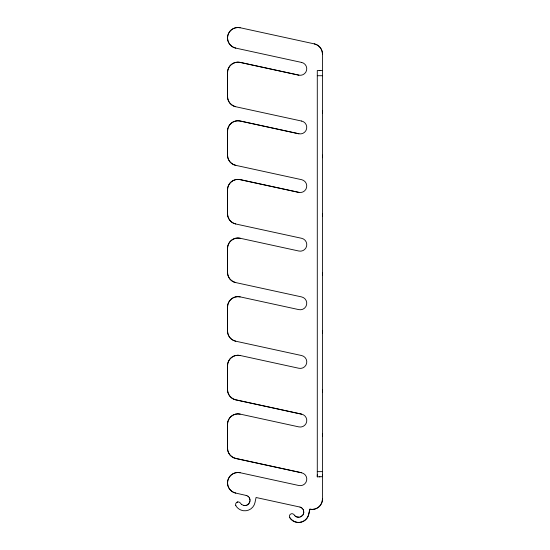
<?xml version="1.0" encoding="UTF-8"?>
<svg xmlns="http://www.w3.org/2000/svg" width="550" height="550" viewBox="0 0 550 550"><rect width="100%" height="100%" fill="white"/><g stroke="black" fill="none" stroke-linecap="round" stroke-linejoin="round"><path stroke-width="0.82" d="M322.493 476.671L317.288 476.85L317.288 70.517L322.493 70.517L322.493 475.324M322.493 70.689L322.465 54.024A10.416 10.416 0 0 0 314.263 43.849M317.288 476.85L317.288 474.815M249.989 500.184L249.899 501.511M303.758 511.871L303.669 513.198M303.772 512.552L303.552 510.586M249.714 502.136L249.872 501.483M303.641 513.178L303.236 514.429M249.686 502.116L249.129 503.305M303.462 513.803L302.906 514.993M249.432 502.714L247.727 504.666M302.878 514.972L300.341 516.952M248.242 504.261L248.703 503.8M302.019 515.948L302.479 515.487M289.582 517.296L289.795 517.612A10.416 10.416 0 0 0 308.804 514.078L309.863 509.217A10.416 10.416 0 0 0 322.493 499.043L322.493 474.815M247.163 504.996L247.754 504.687M301.531 516.381L299.069 517.241L296.505 516.849M247.191 505.024L245.293 505.553M237.098 502.164L237.744 501.964M245.967 505.471L246.593 505.285M245.321 505.581L243.987 505.519M299.069 517.241L297.124 517.069M317.288 75.721L322.493 75.721M317.288 471.639L322.493 471.639M322.493 54.051A10.416 10.416 0 0 0 314.291 43.876L240.137 27.734A10.416 10.416 0 0 0 227.741 35.702A10.416 10.416 0 0 0 235.709 48.091L301.661 62.446M298.897 75.171L240.164 62.398A10.416 10.416 0 0 0 227.535 72.579L227.535 96.559A10.416 10.416 0 0 0 235.737 106.734L301.661 121.069M301.634 121.041A6.511 6.511 0 0 1 306.611 128.782A6.511 6.511 0 0 1 298.87 133.767L240.137 120.993A10.416 10.416 0 0 0 227.508 131.175L227.508 155.155A10.416 10.416 0 0 0 235.709 165.33L301.661 179.692A6.511 6.511 0 0 1 306.611 187.406A6.511 6.511 0 0 1 298.87 192.383L240.164 179.644A10.416 10.416 0 0 0 227.535 189.819L227.535 213.799A10.416 10.416 0 0 0 235.737 223.981L301.661 238.308A6.511 6.511 0 0 1 306.639 246.056A6.511 6.511 0 0 1 298.897 251.034L240.137 238.239A10.416 10.416 0 0 0 227.508 248.414L227.508 272.394A10.416 10.416 0 0 0 235.709 282.576L301.661 296.931A6.511 6.511 0 0 1 306.611 304.652A6.511 6.511 0 0 1 298.87 309.629L240.137 296.863A10.416 10.416 0 0 0 227.508 307.038L227.508 331.018A10.416 10.416 0 0 0 235.709 341.192L301.661 355.554A6.511 6.511 0 0 1 306.639 363.296A6.511 6.511 0 0 1 298.897 368.273L240.137 355.479A10.416 10.416 0 0 0 227.508 365.661L227.508 389.641A10.416 10.416 0 0 0 235.709 399.816L301.634 414.15A6.511 6.511 0 0 1 306.639 421.919A6.511 6.511 0 0 1 298.897 426.896L240.137 414.102A10.416 10.416 0 0 0 227.508 424.277L227.508 448.264A10.416 10.416 0 0 0 235.709 458.439L301.661 472.794A6.511 6.511 0 0 1 306.639 480.542A6.511 6.511 0 0 1 298.897 485.519L240.137 472.725A10.416 10.416 0 0 0 227.741 480.686A10.416 10.416 0 0 0 235.709 493.075L246.861 495.605M298.897 133.787L240.164 121.021A10.416 10.416 0 0 0 227.535 131.196L227.535 155.183A10.416 10.416 0 0 0 235.737 165.358M298.87 192.383L240.137 179.616A10.416 10.416 0 0 0 227.508 189.791L227.508 213.778A10.416 10.416 0 0 0 235.709 223.953M301.661 414.178L235.737 399.843A10.416 10.416 0 0 1 227.535 389.668L227.535 365.681A10.416 10.416 0 0 1 240.164 355.506M301.634 472.773L235.709 458.439A10.416 10.416 0 0 1 227.535 448.284L227.535 424.304A10.416 10.416 0 0 1 240.164 414.129M300.018 507.079L256.066 497.502L255.035 502.384A10.416 10.416 0 0 1 243.464 510.723L242.151 510.448A10.416 10.416 0 0 1 235.998 505.945L235.812 505.608M244.014 505.539L241.608 504.494M299.991 507.052L301.757 507.959M246.214 495.364L247.988 496.265M300.63 507.299L301.214 507.595M295.921 516.553L296.532 516.869M295.955 516.581L294.889 515.756M301.73 507.932L302.252 508.386M247.961 496.244L248.476 496.698M241.636 504.522L240.178 502.879A2.599 2.599 0 0 0 237.772 501.992L237.126 502.191A2.599 2.599 0 0 0 235.84 505.629M302.225 508.365L303.057 509.417M294.456 515.268L294.917 515.783M248.449 496.671L249.281 497.723M294.484 515.295L293.954 514.566A2.599 2.599 0 0 0 289.609 517.323M303.029 509.389L303.353 509.994M249.253 497.702L249.803 498.919M303.325 509.974L303.579 510.613M249.776 498.898L249.947 499.558M249.92 499.531L250.016 500.211M322.493 110.873L322.493 113.479M322.493 155.134L322.493 155.787M322.493 157.087L322.493 157.74M322.493 213.758L322.493 216.363M322.493 272.381L322.493 273.034M322.493 274.333L322.493 274.986M322.493 331.004L322.493 333.603M322.493 389.62L322.493 390.273M322.493 391.572L322.493 392.226M322.493 433.888L322.493 436.494M319.887 476.85A1.299 1.299 0 0 1 319.241 476.671M319.241 70.689A1.299 1.299 0 0 1 319.887 70.517M235.709 106.714A10.416 10.416 0 0 1 227.508 96.532L227.508 72.552A10.416 10.416 0 0 1 240.137 62.377L298.87 75.144A6.511 6.511 0 0 0 306.611 70.166A6.511 6.511 0 0 0 301.634 62.418M322.465 499.015A10.416 10.416 0 0 1 309.836 509.19L308.777 514.051A10.416 10.416 0 0 1 289.74 517.605M235.737 48.118A10.416 10.416 0 0 1 227.769 35.723A10.416 10.416 0 0 1 240.164 27.761M235.737 493.103A10.416 10.416 0 0 1 227.769 480.714A10.416 10.416 0 0 1 240.164 472.746M235.737 341.22A10.416 10.416 0 0 1 227.535 331.045L227.535 307.065A10.416 10.416 0 0 1 240.164 296.883M235.737 282.597A10.416 10.416 0 0 1 227.535 272.422L227.535 248.442A10.416 10.416 0 0 1 240.164 238.267"/></g></svg>
